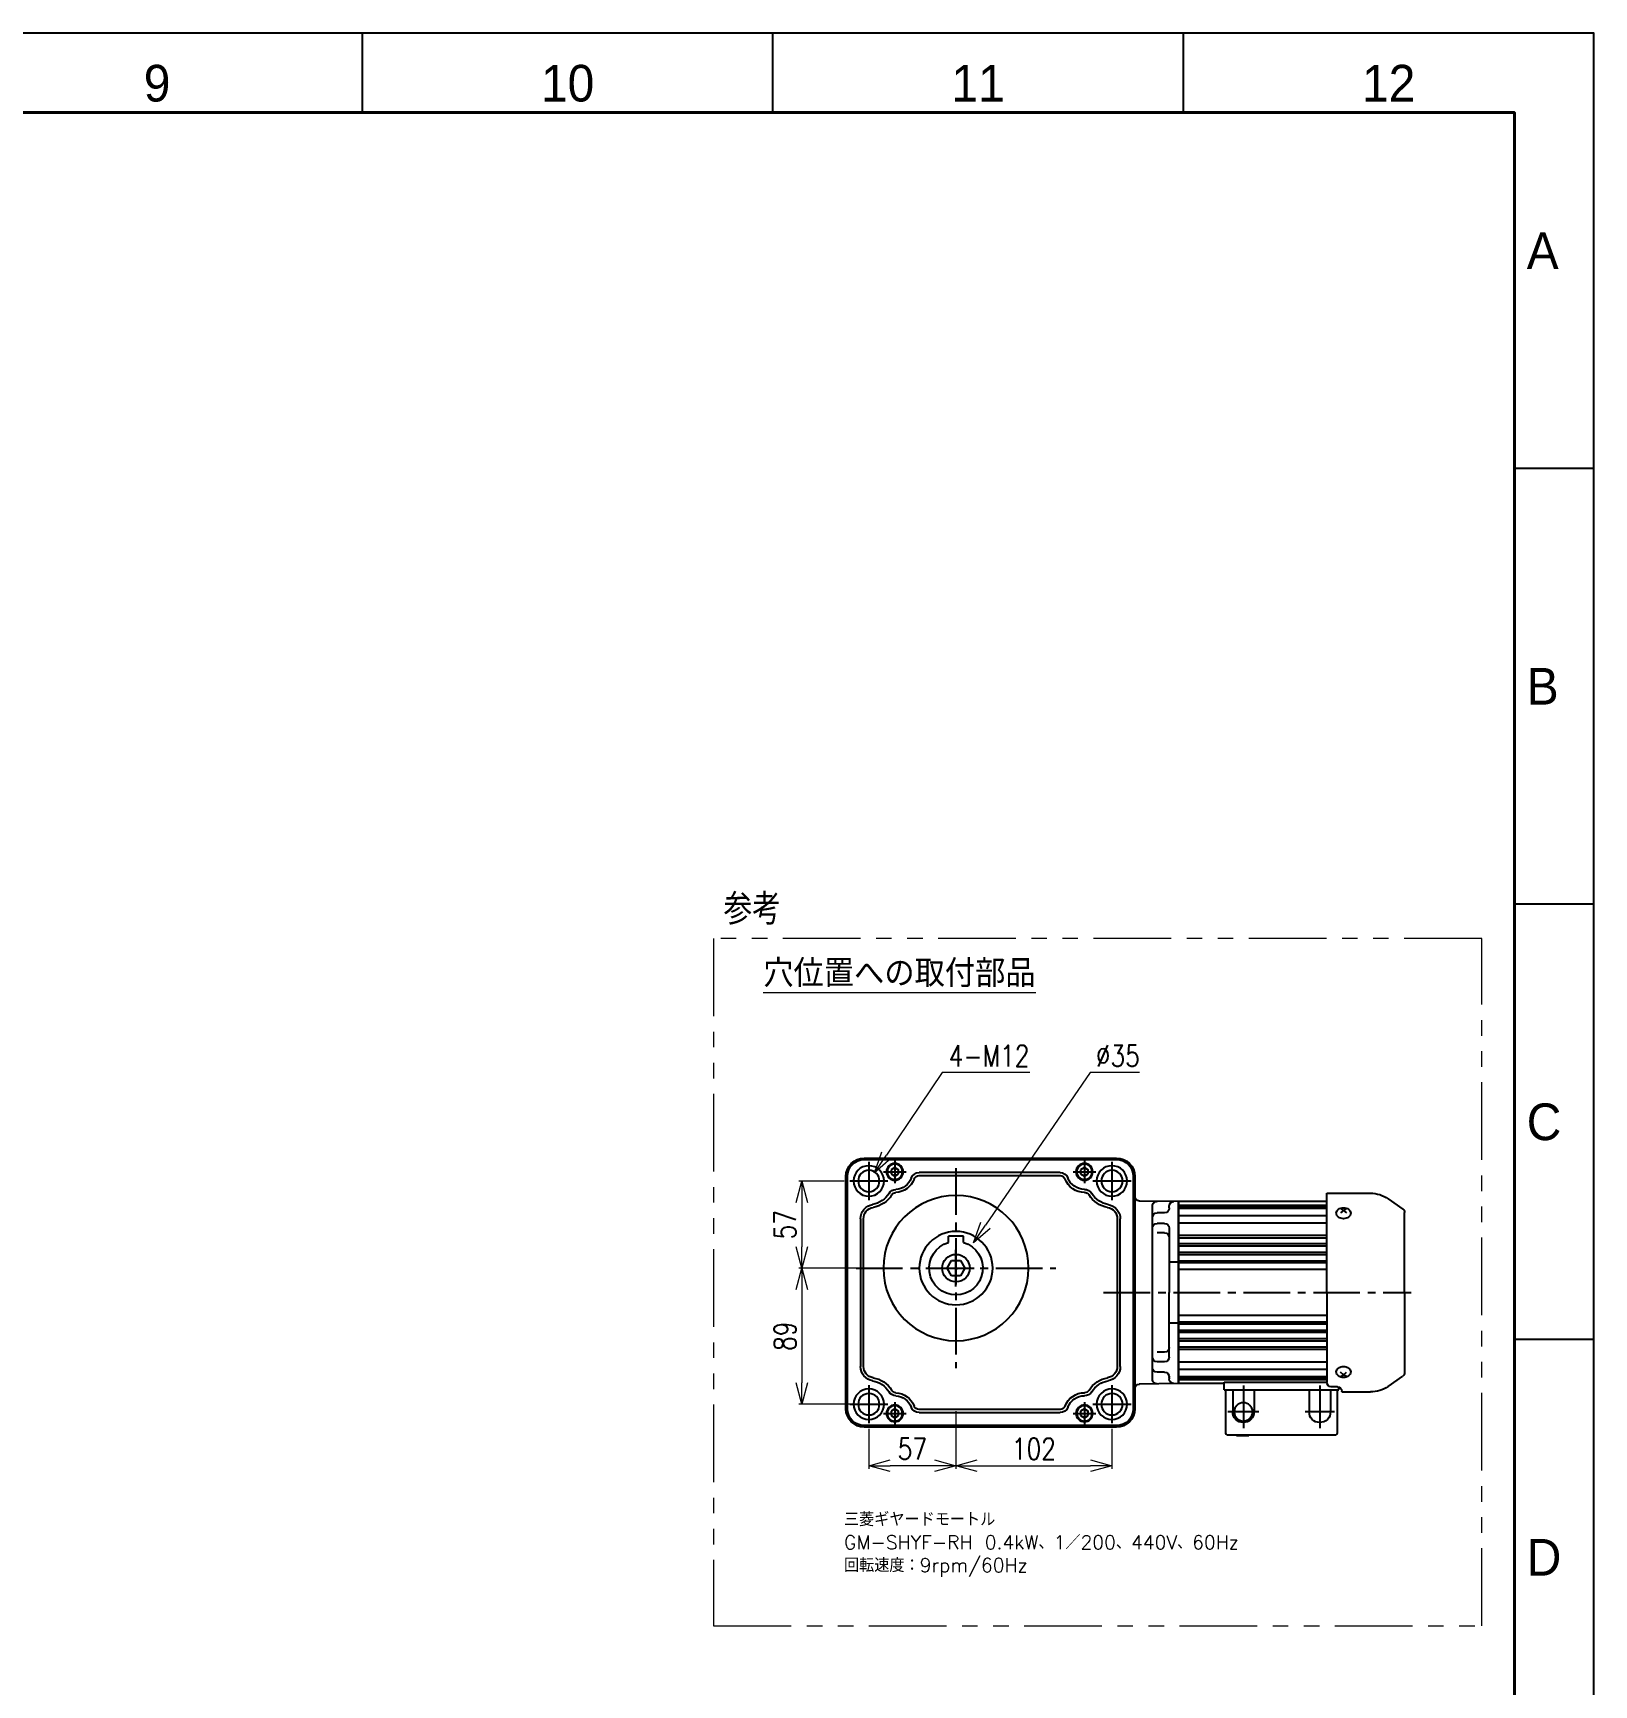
# Model space of a CAD drawing. Header units: millimetres. Extents: x 0 to 7035, y -19 to 2332.
# Drawn here: x 6014 to 7035, y 1198 to 2279 of the extents above; entities that cross this region are included whole.
import ezdxf
from ezdxf.enums import TextEntityAlignment as Align

# ---------------------------------------------------------------- set-up
doc = ezdxf.new("R2010")
doc.units = ezdxf.units.MM
doc.header["$LTSCALE"] = 1.6
doc.header["$PDMODE"] = 99
doc.header["$PDSIZE"] = 1
doc.linetypes.add('CENTER2', pattern=[28.575, 19.05, -3.175, 3.175, -3.175])
doc.linetypes.add('PHANTOM2', pattern=[31.75, 15.875, -3.175, 3.175, -3.175, 3.175, -3.175])
for name, color, linetype, lineweight in [('06_PHANTOM', 2, 'PHANTOM2', 13), ('07_TEXT', 3, 'Continuous', 13), ('07_寸法線', 3, 'Continuous', 9), ('99_図枠', 7, 'Continuous', 40)]:
    doc.layers.add(name, color=color, linetype=linetype, lineweight=lineweight)
doc.layers.add('10_DRAFT', color=8, linetype='Continuous', lineweight=0, plot=False)
doc.styles.add('KSS_TXT', font='txt.shx', dxfattribs={"bigfont": 'extfont2.shx'})
doc.styles.add('KSS_TXT_L', font='txt.shx', dxfattribs={"height": 12, "bigfont": 'extfont2.shx'})
doc.styles.add('寸法用', font='simplex.shx', dxfattribs={"width": 0.8, "bigfont": '@extfont2.shx'})
doc.styles.add('表題用', font='MS PGothic.ttf')
doc.dimstyles.new('機械製図用', dxfattribs={"dimtxt": 3.5, "dimasz": 3.5, "dimexe": 2, "dimexo": 0, "dimgap": 1.2, "dimtad": 1, "dimdsep": 46, "dimtxsty": '寸法用', "dimblk": 'OPEN30', "dimcen": 0, "dimclrd": 256, "dimclre": 256, "dimclrt": 7, "dimazin": 2, "dimtm": 1e-09, "dimtfac": 0.75, "dimtmove": 0, "dimatfit": 3, "dimldrblk": 'OPEN30', "dimfxl": 1, "dimlwd": -1, "dimlwe": -1, "dimarcsym": 0})
doc.dimstyles.new('機械製図用$3', dxfattribs={"dimtxt": 3.5, "dimasz": 3.5, "dimexe": 2, "dimexo": 0, "dimgap": 1.2, "dimtad": 1, "dimtih": 1, "dimtoh": 1, "dimdsep": 46, "dimtxsty": '寸法用', "dimblk": 'OPEN30', "dimcen": 0, "dimsd1": 1, "dimclrd": 256, "dimclre": 256, "dimclrt": 7, "dimazin": 2, "dimtm": 1e-09, "dimtfac": 0.75, "dimtofl": 0, "dimtmove": 0, "dimatfit": 3, "dimldrblk": 'OPEN30', "dimfxl": 1, "dimlwd": -1, "dimlwe": -1, "dimarcsym": 0})

# ---------------------------------------------------------------- blocks, each defined once
blk = doc.blocks.new('GM-SHYF-RH 0.4kW、1／160、＊＊V、60Hza_1')
at = {"color": 0}
for p, q in [((60, 72), (-105, 72)), ((60, 71), (-105, 71)), ((-117, 60), (-117, -92)), ((-116, 60), (-116, -92)), ((-68.1, 62.5), (24.1, 62.5)), ((24.1, 60.5), (-68.1, 60.5)), ((71, -92), (71, 60)), ((72, -92), (72, 60)), ((-282.7, 45.4), (-292.4, 38.6)), ((-242.5, 49), (-271.2, 49)), ((-242.5, -16), (-242.5, 49)), ((-242.5, 43.5), (-145.5, 43.5)), ((-175.5, 43.5), (-145.5, 43.5)), ((-145.5, 43.5), (-119.9, 43.9)), ((-145.5, -16), (-145.5, 43.5)), ((-145.5, 43.5), (-145.5, -16)), ((-293.5, -16), (-293.5, 36.4)), ((-255.5, 38.9), (-253.5, 37.7)), ((-253.5, 37.7), (-255.5, 36.1)), ((-251.5, 38.9), (-253.5, 37.7)), ((-253.5, 37.7), (-251.5, 36.1)), ((-242.5, 41), (-145.5, 41)), ((-242.5, 40), (-145.5, 40)), ((-242.5, 39), (-145.5, 39)), ((-242.5, 34.3), (-145.5, 34.3)), ((-139.5, 39.5), (-139.5, 40.5)), ((-139.5, 39.5), (-139.5, 39.1)), ((-136.5, 36.1), (-131.5, 36.1)), ((-128.5, -72.7), (-128.5, 40.7)), ((-117, 19.4), (-117, 33.2)), ((-242.5, 29.4), (-145.5, 29.4)), ((-139.5, 26.2), (-139.5, -16)), ((-136.5, 29.2), (-131.5, 29.2)), ((-136.5, 23), (-131.5, 23)), ((-107.5, -64.3), (-107.5, 32.3)), ((-105.5, 32.3), (-105.5, -64.3)), ((60.5, -64.3), (60.5, 32.3)), ((62.5, 32.3), (62.5, -64.3)), ((-242.5, 21.3), (-145.5, 21.3)), ((-242.5, 19.7), (-145.5, 19.7)), ((-242.5, 15.8), (-145.5, 15.8)), ((-242.5, 14.3), (-145.5, 14.3)), ((-5, 16.8), (-5, 20.8)), ((-5, 20.8), (5, 20.8)), ((5, 16.8), (5, 20.8)), ((-242.5, 10.2), (-145.5, 10.2)), ((-242.5, 8.8), (-145.5, 8.8)), ((-242.5, 4.6), (-145.5, 4.6)), ((-242.5, 3.4), (-145.5, 3.4)), ((-145.5, 4), (-139.5, 4)), ((-242.5, -1), (-145.5, -1)), ((-293.5, -16), (-293.5, -68.4)), ((-242.5, -16), (-242.5, -74.6)), ((-145.5, -16), (-145.5, -75.5)), ((-145.5, -75.5), (-145.5, -16)), ((-139.5, -58.2), (-139.5, -16)), ((-242.5, -31), (-145.5, -31)), ((-242.5, -35.4), (-145.5, -35.4)), ((-242.5, -36.6), (-145.5, -36.6)), ((-242.5, -40.8), (-145.5, -40.8)), ((-242.5, -42.2), (-145.5, -42.2)), ((-145.5, -36), (-139.5, -36)), ((-242.5, -46.3), (-145.5, -46.3)), ((-242.5, -47.8), (-145.5, -47.8)), ((-242.5, -51.7), (-145.5, -51.7)), ((-242.5, -53.3), (-145.5, -53.3)), ((-117, -51.4), (-117, -65.2)), ((-242.5, -61.4), (-145.5, -61.4)), ((-136.5, -55), (-131.5, -55)), ((-136.5, -61.2), (-131.5, -61.2)), ((-282.7, -77.4), (-292.4, -70.6)), ((-253.5, -69.7), (-255.5, -68.1)), ((-255.5, -70.9), (-253.5, -69.7)), ((-253.5, -69.7), (-251.5, -68.1)), ((-251.5, -70.9), (-253.5, -69.7)), ((-242.5, -66.3), (-145.5, -66.3)), ((-242.5, -71), (-145.5, -71)), ((-242.5, -72), (-145.5, -72)), ((-242.5, -73), (-145.5, -73)), ((-175.5, -74.5), (-242.5, -74.5)), ((-175.5, -79.5), (-175.5, -74.5)), ((-175.5, -75.5), (-145.5, -75.5)), ((-145.5, -75.5), (-119.9, -75.9)), ((-139.5, -71.5), (-139.5, -71.1)), ((-139.5, -71.5), (-139.5, -71.1)), ((-139.5, -71.5), (-139.5, -72.5)), ((-136.5, -68.1), (-131.5, -68.1)), ((-252.5, -81), (-271.2, -81)), ((-252.5, -81), (-252.5, -80.6)), ((-250.5, -79.5), (-250.5, -77.8)), ((-175.5, -79.5), (-250.5, -79.5)), ((-249.5, -77.6), (-245.5, -77.6)), ((-249.5, -108), (-249.5, -79.5)), ((-245, -79.5), (-245, -94)), ((-231, -79.5), (-231, -94)), ((-195, -79.5), (-195, -94)), ((-181, -79.5), (-181, -94)), ((-176.5, -108), (-176.5, -79.5)), ((-68.1, -92.5), (24.1, -92.5)), ((24.1, -94.5), (-68.1, -94.5)), ((-105, -103), (60, -103)), ((-105, -104), (60, -104)), ((-177.5, -109), (-248.5, -109)), ((-191.5, -109), (-191.5, -109.5)), ((-183.5, -109.5), (-191.5, -109.5)), ((-186, -109), (-186, -109.5)), ((-183.5, -109), (-183.5, -109.5))]:
    blk.add_line(p, q, dxfattribs=at)
at = {"color": 0, "linetype": 'CENTER2'}
for p, q in [((-102, 69.5), (-102, 44.5)), ((-84, 70.4), (-84, 55.6)), ((0, 65.4), (0, -65.4)), ((40, 70.4), (40, 55.6)), ((57, 69.5), (57, 44.5)), ((-89.5, 57), (-114.5, 57)), ((-76.6, 63), (-91.4, 63)), ((47.4, 63), (32.6, 63)), ((69.5, 57), (44.5, 57)), ((65.4, 0), (-65.4, 0)), ((-96.6, -16), (-297.8, -16)), ((-238, -76.7), (-238, -104.7)), ((-188, -76.7), (-188, -104.7)), ((-102, -76.5), (-102, -101.5)), ((57, -76.5), (57, -101.5)), ((-247.6, -94), (-228.4, -94)), ((-198.2, -94), (-177.8, -94)), ((-89.5, -89), (-114.5, -89)), ((-76.6, -95), (-91.4, -95)), ((-84, -87.6), (-84, -102.4)), ((47.4, -95), (32.6, -95)), ((40, -87.6), (40, -102.4)), ((69.5, -89), (44.5, -89))]:
    blk.add_line(p, q, dxfattribs=at)
at = {"color": 0, "linetype": 'Continuous'}
for p, q in [((-84, 65.9), (-86.5, 64.4)), ((-84, 65.9), (-81.5, 64.4)), ((40, 65.9), (37.5, 64.4)), ((40, 65.9), (42.5, 64.4)), ((-86.5, 61.6), (-86.5, 64.4)), ((-84, 60.1), (-86.5, 61.6)), ((-81.5, 61.6), (-84, 60.1)), ((-81.5, 64.4), (-81.5, 61.6)), ((37.5, 61.6), (37.5, 64.4)), ((40, 60.1), (37.5, 61.6)), ((42.5, 61.6), (40, 60.1)), ((42.5, 64.4), (42.5, 61.6)), ((-84, -92.1), (-86.5, -93.6)), ((-86.5, -96.4), (-86.5, -93.6)), ((-84, -97.9), (-86.5, -96.4)), ((-84, -92.1), (-81.5, -93.6)), ((-81.5, -96.4), (-84, -97.9)), ((-81.5, -93.6), (-81.5, -96.4)), ((40, -92.1), (37.5, -93.6)), ((37.5, -96.4), (37.5, -93.6)), ((40, -97.9), (37.5, -96.4)), ((40, -92.1), (42.5, -93.6)), ((42.5, -96.4), (40, -97.9)), ((42.5, -93.6), (42.5, -96.4))]:
    blk.add_line(p, q, dxfattribs=at)
at = {"color": 0}
for points in [[(-248.8, 35.9), (-248.9, 36.6), (-249.2, 37.3), (-249.6, 37.9), (-250.2, 38.5), (-250.9, 38.9), (-251.7, 39.3), (-252.6, 39.5), (-253.5, 39.5), (-254.4, 39.5), (-255.3, 39.3), (-256.1, 38.9), (-256.8, 38.5), (-257.4, 37.9), (-257.8, 37.3), (-258.1, 36.6), (-258.2, 35.9), (-258.1, 35.2), (-257.8, 34.5), (-257.4, 33.9), (-256.8, 33.4), (-256.1, 32.9), (-255.3, 32.6), (-254.4, 32.4), (-253.5, 32.3), (-252.6, 32.4), (-251.7, 32.6), (-250.9, 32.9), (-250.2, 33.4), (-249.6, 33.9), (-249.2, 34.5), (-248.9, 35.2)], [(-248.8, -67.9), (-248.9, -67.2), (-249.2, -66.5), (-249.6, -65.9), (-250.2, -65.4), (-250.9, -64.9), (-251.7, -64.6), (-252.6, -64.4), (-253.5, -64.3), (-254.4, -64.4), (-255.3, -64.6), (-256.1, -64.9), (-256.8, -65.4), (-257.4, -65.9), (-257.8, -66.5), (-258.1, -67.2), (-258.2, -67.9), (-258.1, -68.6), (-257.8, -69.3), (-257.4, -69.9), (-256.8, -70.5), (-256.1, -70.9), (-255.3, -71.3), (-254.4, -71.5), (-253.5, -71.5), (-252.6, -71.5), (-251.7, -71.3), (-250.9, -70.9), (-250.2, -70.5), (-249.6, -69.9), (-249.2, -69.3), (-248.9, -68.6)]]:
    blk.add_lwpolyline(points, close=True, dxfattribs=at)
for centre, radius in [((-102, 57), 10), ((-84, 63), 5.5), ((40, 63), 5.5), ((57, 57), 10), ((-102, 57), 7), ((57, 57), 7), ((0, 0), 47.5), ((0, 0), 24), ((-102, -89), 10), ((-102, -89), 7), ((57, -89), 10), ((57, -89), 7), ((-188, -94), 6), ((-84, -95), 5.5), ((40, -95), 5.5)]:
    blk.add_circle(centre, radius, dxfattribs=at)
at = {"color": 0, "linetype": 'Continuous'}
for centre in [(-84, 63), (40, 63), (-84, -95), (40, -95)]:
    blk.add_circle(centre, 5, dxfattribs=at)
at = {"color": 0}
for centre, radius, start, end in [((-105, 60), 12, 90, 180), ((-105, 60), 11, 90, 180), ((60, 60), 12, 0, 90), ((60, 60), 11, 0, 90), ((-84, 63), 11.5, 269.6249, 339.3338), ((-84, 63), 13.5, 269.6249, 339.3338), ((-68.1, 57), 5.5, 90, 159.3338), ((-68.1, 57), 3.5, 90, 159.3338), ((24.1, 57), 5.5, 20.6662, 90), ((24.1, 57), 3.5, 20.6662, 90), ((40, 63), 13.5, 200.6662, 266.9553), ((40, 63), 11.5, 200.6662, 266.9553), ((-271.2, 29), 20, 90, 125), ((-142.5, 40.5), 3, 0, 90), ((-131.5, 40.7), 3, 0, 90.9812), ((-120, 46.9), 3, 271, 0), ((-102, 57), 15.5, 279.2069, 328.412), ((-102, 57), 17.5, 279.2069, 328.412), ((-84.1, 46), 5.5, 89.6249, 148.412), ((-84.1, 46), 3.5, 89.6249, 148.412), ((39.1, 46), 3.5, 31.5123, 86.9553), ((39.1, 46), 5.5, 31.5123, 86.9553), ((57, 57), 17.5, 211.5123, 260.7931), ((57, 57), 15.5, 211.5123, 260.7931), ((-290.9, 36.4), 2.6, 125, 180), ((-136.5, 39.1), 3, 180, 270), ((-131.5, 33.1), 3, 0, 90), ((-98, 32.3), 9.5, 99.2069, 180), ((-98, 32.3), 7.5, 99.2069, 180), ((53, 32.3), 7.5, 0, 80.7931), ((53, 32.3), 9.5, 0, 80.7931), ((-136.5, 26.2), 3, 90, 180), ((-136.5, 20), 3, 90, 180), ((-131.5, 26.2), 3, 0, 90), ((0, 0), 17.5, 106.6016, 73.3984), ((-136.5, -52), 3, 180, 270), ((-136.5, -58.2), 3, 180, 270), ((-131.5, -58.2), 3, 270, 0), ((-98, -64.3), 9.5, 180, 260.7931), ((-98, -64.3), 7.5, 180, 260.7931), ((53, -64.3), 7.5, 279.2069, 0), ((53, -64.3), 9.5, 279.2069, 0), ((-290.9, -68.4), 2.6, 180, 235), ((-245.5, -74.6), 3, 270, 0), ((-142.5, -72.5), 3, 270, 0), ((-136.5, -71.1), 3, 90, 180), ((-131.5, -72.7), 3, 269.0188, 0), ((-131.5, -65.1), 3, 270, 0), ((-102, -89), 15.5, 31.586, 80.7931), ((-102, -89), 17.5, 31.586, 80.7931), ((57, -89), 17.5, 99.2069, 148.4898), ((57, -89), 15.5, 99.2069, 148.4898), ((-271.2, -61), 20, 235, 270), ((-249.5, -80.6), 3, 90, 180), ((-120, -78.9), 3, 0, 89), ((-84.1, -78), 5.5, 211.586, 270.3738), ((-84.1, -78), 3.5, 211.586, 270.3738), ((-84, -95), 13.5, 20.6684, 90.3738), ((-84, -95), 11.5, 20.6684, 90.3738), ((40, -95), 13.5, 93.046, 159.3316), ((40, -95), 11.5, 93.046, 159.3316), ((39.1, -78), 3.5, 273.046, 328.4898), ((39.1, -78), 5.5, 273.046, 328.4898), ((-238, -94), 7, 180, 0), ((-188, -94), 7, 180, 0), ((-105, -92), 12, 180, 270), ((-105, -92), 11, 180, 270), ((-68.1, -89), 5.5, 200.6684, 270), ((-68.1, -89), 3.5, 200.6684, 270), ((24.1, -89), 3.5, 270, 339.3316), ((24.1, -89), 5.5, 270, 339.3316), ((60, -92), 11, 270, 0), ((60, -92), 12, 270, 0), ((-248.5, -108), 1, 180, 270), ((-177.5, -108), 1, 270, 0)]:
    blk.add_arc(centre, radius, start, end, dxfattribs=at)
blk = doc.blocks.new('A$C35045EA2_1')
at = {"color": 0, "linetype": 'CENTER2'}
for p, q in [((0, -12), (0, 12)), ((-12, 0), (12, 0))]:
    blk.add_line(p, q, dxfattribs=at)
at = {"color": 0}
for p, q in [((-5.8, 0), (-2.9, 5)), ((-2.9, -5), (-5.8, 0)), ((-2.9, 5), (2.9, 5)), ((2.9, 5), (5.8, 0)), ((5.8, 0), (2.9, -5)), ((2.9, -5), (-2.9, -5))]:
    blk.add_line(p, q, dxfattribs=at)
blk.add_circle((0, 0), 9, dxfattribs=at)
at = {"layer": '10_DRAFT', "style": 'KSS_TXT_L'}
blk.add_text('CS-M12', height=0.3, dxfattribs=at).set_placement((-0.7, -0.5))
blk = doc.blocks.new('A$C78E2109B_1')
at = {"color": 4, "xscale": -1}
blk.add_blockref('GM-SHYF-RH 0.4kW、1／160、＊＊V、60Hza_1', (0, 0), dxfattribs=at)
blk.add_blockref('A$C35045EA2_1', (0, 0))
blk = doc.blocks.new('_Open30')
at = {"color": 0, "linetype": 'ByBlock', "lineweight": -2}
for p, q in [((-1, 0.268), (0, 0)), ((0, 0), (-1, -0.268)), ((0, 0), (-1, 0))]:
    blk.add_line(p, q, dxfattribs=at)
blk = doc.blocks.new('*D289')
at = {"layer": '07_寸法線', "transparency": 16777216}
for p, q in [((6545, 1527.7), (6515.2, 1527.7)), ((6517.2, 1513.7), (6517.2, 1484.7)), ((6553.5, 1470.7), (6515.2, 1470.7))]:
    blk.add_line(p, q, dxfattribs=at)
at = {"layer": 'Defpoints', "color": 0, "transparency": 16777216}
for p in [(6549, 1527.7), (6517.2, 1470.7), (6557.5, 1470.7)]:
    blk.add_point(p, dxfattribs=at)
at = {"layer": '07_寸法線', "transparency": 16777216, "xscale": 14, "yscale": 14, "zscale": 14}
for p, rotation in [((6517.2, 1527.7), 90), ((6517.2, 1470.7), 270)]:
    blk.add_blockref('_Open30', p, dxfattribs=dict(at, rotation=rotation))
at = {"layer": '07_寸法線', "color": 7, "transparency": 16777216, "insert": (6506.2, 1499.2), "char_height": 14, "attachment_point": 5, "rotation": 90, "style": '寸法用'}
blk.add_mtext('57', dxfattribs=at)
blk = doc.blocks.new('*D290')
at = {"layer": '07_寸法線', "transparency": 16777216}
for p, q in [((6553.5, 1470.7), (6515.2, 1470.7)), ((6517.2, 1456.7), (6517.2, 1395.7)), ((6557, 1381.7), (6515.2, 1381.7))]:
    blk.add_line(p, q, dxfattribs=at)
at = {"layer": 'Defpoints', "color": 0, "transparency": 16777216}
for p in [(6557.5, 1470.7), (6517.2, 1381.7), (6561, 1381.7)]:
    blk.add_point(p, dxfattribs=at)
at = {"layer": '07_寸法線', "transparency": 16777216, "xscale": 14, "yscale": 14, "zscale": 14}
for p, rotation in [((6517.2, 1470.7), 90), ((6517.2, 1381.7), 270)]:
    blk.add_blockref('_Open30', p, dxfattribs=dict(at, rotation=rotation))
at = {"layer": '07_寸法線', "color": 7, "transparency": 16777216, "insert": (6506.2, 1426.2), "char_height": 14, "attachment_point": 5, "rotation": 90, "style": '寸法用'}
blk.add_mtext('89', dxfattribs=at)
blk = doc.blocks.new('*D291')
at = {"layer": '07_寸法線', "transparency": 16777216}
for p, q in [((6618, 1377.2), (6618, 1339.5)), ((6561, 1365.7), (6561, 1339.5)), ((6604, 1341.5), (6575, 1341.5))]:
    blk.add_line(p, q, dxfattribs=at)
at = {"layer": 'Defpoints', "color": 0, "transparency": 16777216}
for p in [(6618, 1381.2), (6561, 1369.7), (6561, 1341.5)]:
    blk.add_point(p, dxfattribs=at)
at = {"layer": '07_寸法線', "transparency": 16777216, "xscale": 14, "yscale": 14, "zscale": 14, "rotation": 180}
blk.add_blockref('_Open30', (6561, 1341.5), dxfattribs=at)
at = {"layer": '07_寸法線', "transparency": 16777216, "xscale": 14, "yscale": 14, "zscale": 14}
blk.add_blockref('_Open30', (6618, 1341.5), dxfattribs=at)
at = {"layer": '07_寸法線', "color": 7, "transparency": 16777216, "insert": (6589.5, 1352.5), "char_height": 14, "attachment_point": 5, "style": '寸法用'}
blk.add_mtext('57', dxfattribs=at)
blk = doc.blocks.new('*D292')
at = {"layer": '07_寸法線', "transparency": 16777216}
for p, q in [((6618, 1377.2), (6618, 1339.5)), ((6720, 1365.7), (6720, 1339.5)), ((6632, 1341.5), (6706, 1341.5))]:
    blk.add_line(p, q, dxfattribs=at)
at = {"layer": 'Defpoints', "color": 0, "transparency": 16777216}
for p in [(6618, 1381.2), (6720, 1369.7), (6720, 1341.5)]:
    blk.add_point(p, dxfattribs=at)
at = {"layer": '07_寸法線', "transparency": 16777216, "xscale": 14, "yscale": 14, "zscale": 14, "rotation": 180}
blk.add_blockref('_Open30', (6618, 1341.5), dxfattribs=at)
at = {"layer": '07_寸法線', "transparency": 16777216, "xscale": 14, "yscale": 14, "zscale": 14}
blk.add_blockref('_Open30', (6720, 1341.5), dxfattribs=at)
at = {"layer": '07_寸法線', "color": 7, "transparency": 16777216, "insert": (6669, 1352.5), "char_height": 14, "attachment_point": 5, "style": '寸法用'}
blk.add_mtext('102', dxfattribs=at)
blk = doc.blocks.new('*D287')
at = {"layer": '07_寸法線', "transparency": 16777216}
for p, q in [((6705.8, 1598.6), (6637.3, 1498.8)), ((6738.1, 1598.6), (6705.8, 1598.6))]:
    blk.add_line(p, q, dxfattribs=at)
at = {"layer": 'Defpoints', "color": 0, "transparency": 16777216}
for p in [(6629.4, 1487.2), (6606.7, 1454.2)]:
    blk.add_point(p, dxfattribs=at)
at = {"layer": '07_寸法線', "transparency": 16777216, "xscale": 14, "yscale": 14, "zscale": 14, "rotation": 235.5448438438112}
blk.add_blockref('_Open30', (6629.4, 1487.2), dxfattribs=at)
at = {"layer": '07_寸法線', "color": 7, "transparency": 16777216, "insert": (6723.9, 1609.6), "char_height": 14, "attachment_point": 5, "style": '寸法用'}
blk.add_mtext('%%C35', dxfattribs=at)
blk = doc.blocks.new('*D288')
at = {"layer": '07_寸法線', "transparency": 16777216}
for p, q in [((6609, 1598.6), (6572.5, 1544.7)), ((6666.3, 1598.6), (6609, 1598.6))]:
    blk.add_line(p, q, dxfattribs=at)
at = {"layer": 'Defpoints', "color": 0, "transparency": 16777216}
for p in [(6564.7, 1533.1), (6557.4, 1522.3)]:
    blk.add_point(p, dxfattribs=at)
at = {"layer": '07_寸法線', "transparency": 16777216, "xscale": 14, "yscale": 14, "zscale": 14, "rotation": 235.9234790341548}
blk.add_blockref('_Open30', (6564.7, 1533.1), dxfattribs=at)
at = {"layer": '07_寸法線', "color": 7, "transparency": 16777216, "insert": (6639.7, 1609.6), "char_height": 14, "attachment_point": 5, "style": '寸法用'}
blk.add_mtext('4-M12', dxfattribs=at)

msp = doc.modelspace()

# ---------------------------------------------------------------- linework, layer by layer
at = {"layer": '06_PHANTOM', "ltscale": 2}
msp.add_lwpolyline([(6459.492, 1236.678), (6962.005, 1236.678), (6962.005, 1686.275), (6459.492, 1686.275)], close=True, dxfattribs=at)
at = {"layer": '99_図枠', "lineweight": 25}
for p, q in [((6229.726, 2226.575), (6229.726, 2278.58)), ((6229.726, 2226.575), (6229.726, 2278.58)), ((6498.273, 2226.575), (6498.273, 2278.58)), ((6766.82, 2226.575), (6766.82, 2278.58)), ((7035.367, 1993.728), (6983.361, 1993.728)), ((7035.367, 1708.877), (6983.361, 1708.877)), ((7035.367, 1424.025), (6983.361, 1424.025))]:
    msp.add_line(p, q, dxfattribs=at)
at = {"layer": '99_図枠'}
msp.add_lwpolyline([(3968.659, 51.773), (6983.361, 51.773), (6983.361, 2226.575), (3968.659, 2226.575)], close=True, dxfattribs=at)
at = {"layer": 'Defpoints'}
msp.add_lwpolyline([(3812.803, 0), (7035.367, 0), (7035.367, 2278.58), (3812.803, 2278.58)], close=True, dxfattribs=at)

# ---------------------------------------------------------------- block references
msp.add_blockref('A$C78E2109B_1', (6618.037, 1470.727))

# ---------------------------------------------------------------- texts
at = {"style": 'KSS_TXT', "width": 0.85}
msp.add_attdef('参考', text='', height=20, dxfattribs=at).set_placement((6466.018, 1705.475), align=Align.MIDDLE_LEFT)
at = {"layer": '07_TEXT', "color": 4, "insert": (6544.769, 1310.921), "char_height": 9, "width": 318.81279, "attachment_point": 1, "style": 'KSS_TXT'}
msp.add_mtext('三菱ギヤードモートル\\PGM-SHYF-RH 0.4kW、1／200、440V、60Hz\\P回転速度：9rpm/60Hz', dxfattribs=at)
at = {"layer": '07_寸法線', "style": 'KSS_TXT'}
msp.add_text('%%U穴位置への取付部品', height=18, dxfattribs=at).set_placement((6491.966, 1654.528))
at = {"layer": '99_図枠', "lineweight": 13, "style": '表題用'}
for s, height, p in [('9', 24.002, (6095.452, 2226.575)), ('10', 24.0024, (6363.999, 2226.575)), ('11', 24.0024, (6632.546, 2226.575)), ('12', 24.0024, (6901.093, 2226.575))]:
    msp.add_text(s, height=height, dxfattribs=at).set_placement(p, align=Align.BOTTOM_CENTER)
for s, p in [('A', (6991.362, 2136.154)), ('B', (6991.362, 1851.303)), ('C', (6991.362, 1566.451)), ('D', (6991.362, 1281.6))]:
    msp.add_text(s, height=24.002, dxfattribs=at).set_placement(p, align=Align.MIDDLE_LEFT)

# ---------------------------------------------------------------- dimensions: what is measured, and where the dimension line sits
at = {"layer": '07_寸法線'}
for p1, p2, text, picture, middle in [((6557.395, 1522.343), (6564.679, 1533.111), '4-M12', '*D288', (6639.675, 1598.643)), ((6606.722, 1454.236), (6629.352, 1487.218), '%%C35', '*D287', (6723.937, 1598.643))]:
    dim = msp.add_diameter_dim_2p(p1=p1, p2=p2, text=text, dimstyle='機械製図用$3', override={"dimtxt": 14, "dimasz": 14, "dimgap": 4}, dxfattribs=at)
    dim.commit()
    dim.dimension.update_dxf_attribs({"geometry": picture, "text_midpoint": middle, "dimtype": 163})
for base, p1, p2, picture, middle in [((6517.188, 1470.727), (6549.037, 1527.727), (6557.537, 1470.727), '*D289', (6506.188, 1499.227)), ((6517.188, 1381.727), (6557.537, 1470.727), (6561.037, 1381.727), '*D290', (6506.188, 1426.227))]:
    dim = msp.add_linear_dim(base=base, p1=p1, p2=p2, angle=90, dimstyle='機械製図用', override={"dimtxt": 14, "dimasz": 14, "dimexo": 4, "dimgap": 4}, dxfattribs=at)
    dim.commit()
    dim.dimension.update_dxf_attribs({"geometry": picture, "text_midpoint": middle})
for base, p2, picture, middle in [((6561.037, 1341.459), (6561.037, 1369.727), '*D291', (6589.537, 1352.459)), ((6720.037, 1341.459), (6720.037, 1369.727), '*D292', (6669.037, 1352.459))]:
    dim = msp.add_linear_dim(base=base, p1=(6618.037, 1381.227), p2=p2, dimstyle='機械製図用', override={"dimtxt": 14, "dimasz": 14, "dimexo": 4, "dimgap": 4}, dxfattribs=at)
    dim.commit()
    dim.dimension.update_dxf_attribs({"geometry": picture, "text_midpoint": middle})

doc.saveas('drawing.dxf')
